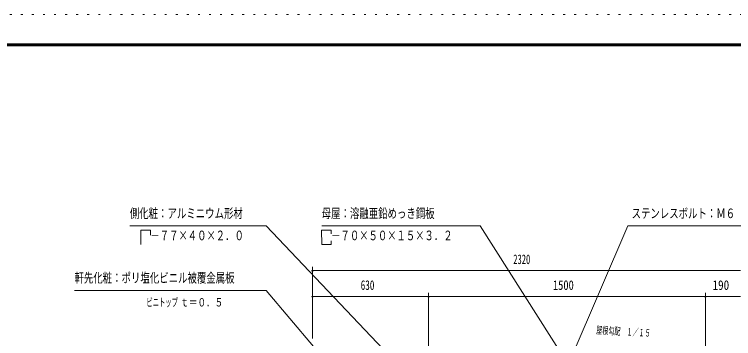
# Model space of a CAD drawing. Units: millimetres, scale not verified. Extents: x -21353 to 21363, y -10500 to 10500.
# Drawn here: x 6725 to 16473, y 6102 to 10500 of the extents above; entities that cross this region are included whole.
import ezdxf
from ezdxf.enums import TextEntityAlignment as Align

# ---------------------------------------------------------------- set-up
doc = ezdxf.new("R2010")
doc.units = ezdxf.units.MM
doc.header["$LTSCALE"] = 50
doc.linetypes.add('USER4', pattern=[3, 0.5, -2.5])
for name, color, linetype, lineweight in [('0-A_2-5DIM', 3, 'Continuous', 18), ('0-C_F-F', 5, 'Continuous', 18), ('0-D_F-E_J_ADD', 5, 'USER4', 18)]:
    doc.layers.add(name, color=color, linetype=linetype, lineweight=lineweight)
doc.styles.add('ＭＳ ゴシック', font='')
doc.styles.get('ＭＳ ゴシック').set_extended_font_data('MS Gothic')

msp = doc.modelspace()

# ---------------------------------------------------------------- linework, layer by layer
at = {"layer": '0-A_2-5DIM'}
for p, q in [((10774.38, 7024.05), (10754.38, 7024.05)), ((10764.38, 6104.93), (10764.38, 7074.05)), ((10764.38, 7024.05), (16564.38, 7024.05)), ((10774.38, 6674.05), (10754.38, 6674.05)), ((16564.38, 6674.05), (10764.38, 6674.05)), ((12349.39, 6674.05), (12329.39, 6674.05)), ((12339.39, 5851.28), (12339.39, 6724.05)), ((16099.39, 6674.05), (16079.39, 6674.05)), ((16089.39, 5566.86), (16089.39, 6724.05))]:
    msp.add_line(p, q, dxfattribs=at)
for points in [[(8289.38, 7629.93), (10139.39, 7629.93), (11809.44, 5869.64)], [(10889.39, 7629.93), (13039.39, 7629.93), (14214.61, 5773.82)], [(14282.97, 5873.9), (15039.38, 7629.93), (16739.38, 7629.93)], [(8439.39, 7379.93), (8439.39, 7571.37), (8568.17, 7571.37), (8568.17, 7506.98)], [(10889.38, 7571.37), (11018.17, 7571.36), (11018.17, 7524.55)], [(11018.17, 7426.75), (11018.17, 7379.93), (10889.39, 7379.93), (10889.38, 7571.37)], [(10777.01, 5996.02), (10139.39, 6754.93), (7539.39, 6754.93)]]:
    msp.add_lwpolyline(points, dxfattribs=at)
for centre in [(10764.38, 7024.05), (10764.38, 6674.05), (12339.39, 6674.05), (16089.39, 6674.05)]:
    msp.add_arc(centre, 10, 180, 0, dxfattribs=at)
at = {"layer": '0-C_F-F'}
for points in [[(20863.33, -10000), (-7836.67, -10000), (-7836.67, 10100), (20863.33, 10100)], [(20860.83, -9997.5), (-7834.17, -9997.5), (-7834.17, 10097.5), (20860.83, 10097.5)], [(20858.33, -9995), (20858.33, 10095), (-7831.67, 10095), (-7831.67, -9995)], [(20855.83, -9992.5), (-7829.17, -9992.5), (-7829.17, 10092.5), (20855.83, 10092.5)], [(20853.33, -9990), (20853.33, 10090), (-7826.67, 10090), (-7826.67, -9990)], [(20850.83, -9987.5), (-7824.17, -9987.5), (-7824.17, 10087.5), (20850.83, 10087.5)], [(20848.33, -9985), (20848.33, 10085), (-7821.67, 10085), (-7821.67, -9985)], [(20845.83, -9982.5), (-7819.17, -9982.5), (-7819.17, 10082.5), (20845.83, 10082.5)], [(20843.33, -9980), (-7816.67, -9980), (-7816.67, 10080), (20843.33, 10080)], [(20840.83, -9977.5), (-7814.17, -9977.5), (-7814.17, 10077.5), (20840.83, 10077.5)], [(20838.33, -9975), (20838.33, 10075), (-7811.67, 10075), (-7811.67, -9975)]]:
    msp.add_lwpolyline(points, close=True, dxfattribs=at)
at = {"layer": '0-D_F-E_J_ADD'}
msp.add_lwpolyline([(21363.33, -10500), (-8336.67, -10500), (-8336.67, 10500), (21363.33, 10500)], close=True, dxfattribs=at)

# ---------------------------------------------------------------- texts
at = {"layer": '0-A_2-5DIM', "color": 7, "style": 'ＭＳ ゴシック'}
for s, height, width, p in [('側化粧：アルミニウム形材', 130.2, 0.7, (8289.38, 7697.69)), ('母屋：溶融亜鉛めっき鋼板', 130.2, 0.7, (10889.39, 7697.69)), ('ステンレスボルト：Ｍ６', 130.2, 0.7, (15089.38, 7697.69)), ('\u3000－７７×４０×２．０', 130.2, 0.7, (8439.39, 7397.69)), ('\u3000－７０×５０×１５×３．２', 130.2, 0.7, (10889.39, 7397.69)), ('2320', 130.2, 0.65, (13486.15, 7074.05)), ('軒先化粧：ポリ塩化ビニル被覆金属板', 130.2, 0.7, (7539.39, 6822.69)), ('630', 130.2, 0.7, (11418.17, 6724.05)), ('1500', 130.2, 0.8, (14023.4, 6724.05)), ('190', 130.2, 0.85, (16186.82, 6724.05)), ('ビニトップ ', 110.7, 0.55, (8514.39, 6504.93)), ('ｔ＝０．５', 110.7, 0.75, (8973.66, 6504.93))]:
    msp.add_text(s, height=height, dxfattribs=dict(at, width=width)).set_placement(p, align=Align.BOTTOM_LEFT)
at = {"layer": '0-A_2-5DIM', "color": 7, "style": 'ＭＳ ゴシック', "width": 0.6}
msp.add_text('屋根勾配\u3000１／１５', height=97.68, rotation=356.7, dxfattribs=at).set_placement((14607.31, 6140.65), align=Align.BOTTOM_LEFT)

doc.saveas('drawing.dxf')
